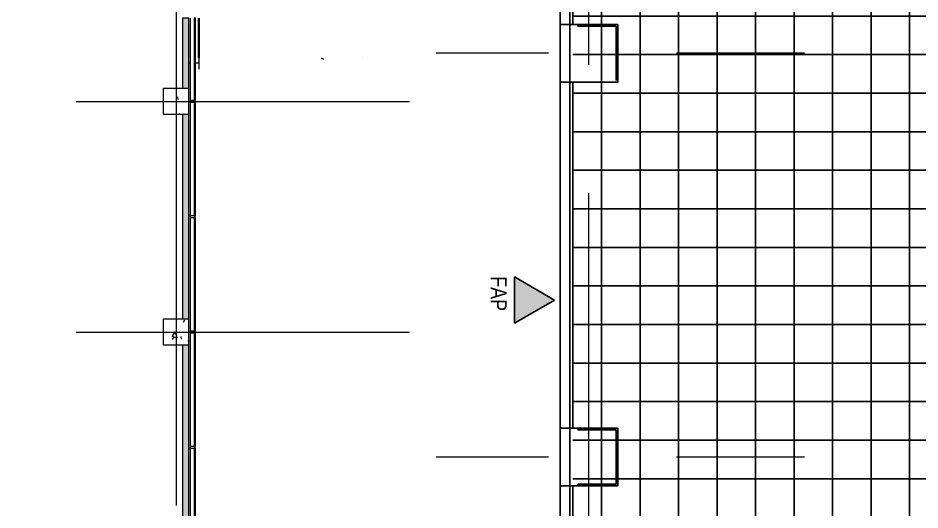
# Model space of a CAD drawing. Extents: x -14231 to 413940, y -171733 to 124993.
# Drawn here: x 209854 to 238037, y -84793 to -69443 of the extents above; entities that cross this region are included whole.
import ezdxf

# ---------------------------------------------------------------- set-up
doc = ezdxf.new("R2010")
doc.units = 0
doc.header["$LTSCALE"] = 8
doc.linetypes.add('IDA - Grid Line', pattern=[3500, 2000, -500, 500, -500])
for name, color, linetype in [('000_CTCI_CSA', 7, 'CONTINUOUS'), ('1', 1, 'CONTINUOUS'), ('Ceiling FL+5000', 150, 'CONTINUOUS')]:
    doc.layers.add(name, color=color, linetype=linetype)
doc.layers.add('A-_--------_E-', color=7, linetype='CONTINUOUS', lineweight=9, true_color=0x00a600)
for name, color, linetype, lineweight in [('A-_ANOTGRID_E', 7, 'CONTINUOUS', 9), ('A-_CLAD----_E', 7, 'CONTINUOUS', 9), ('A-_CLAD----_E1', 7, 'CONTINUOUS', 9), ('A-_FLOR----_E', 7, 'CONTINUOUS', 9), ('A-_WALL----_E', 7, 'CONTINUOUS', 9), ('A-_WALL----_H', 7, 'CONTINUOUS', 9), ('A-COLN----_E', 7, 'CONTINUOUS', 9), ('A-COLN----_E1', 7, 'CONTINUOUS', 9)]:
    doc.layers.add(name, color=color, linetype=linetype, lineweight=lineweight)
doc.styles.add('Arial', font='arial.ttf', dxfattribs={"width": 0.8, "height": 0.25})

# ---------------------------------------------------------------- blocks, each defined once
blk = doc.blocks.new('IDA - Rectangle Column - 800W X 800D-V11-PH1 LEVEL 3 - PROBE')
at = {"layer": 'A-COLN----_E1', "true_color": 0xaaaaaa}
h = blk.add_hatch(dxfattribs=at)
h.set_pattern_fill('FP_13', color=253, style=0, pattern_type=2)
h.set_pattern_definition([(320, (-325556.1, 888657.2), (-159.3907, -1821.8403), [190.5, -2095.5]), (265, (-325556.1, 888657.2), (1910.5674, 352.428), [152.4, -1676.4]), (10.451, (-325569.4, 888505.4), (1751.166, -1469.4262), [161.9, -1780.901]), (316.184, (-325048.1, 888657.2), (-420.428, -2710.791), [285.75, -3143.25]), (6.636, (-325083.2, 888431.3), (2474.276, -2374.0256), [242.85, -2671.351]), (261.184, (-325048, 888657.2), (2474.2525, -2374.05), [228.6, -2514.6]), (291, (-325175.1, 888403.2), (-1022.6516, -1516.1442), [190.5, -2095.5]), (236, (-325175.1, 888403.2), (1841.8805, -618.021), [152.4, -1676.4]), (341.451, (-325260.3, 888276.8), (819.2124, -2134.1713), [161.9, -1780.901]), (307.5, (-325556.1, 888657.2), (845.5504, -30.88603), [83.82, -1572.26, 83.82, -3300.73]), (307.5, (-325556.1, 888657.2), (845.5504, -30.88603), [-1739.9, -1617.98, 83.82, -1598.93]), (277.5, (-325556.1, 888657.2), (1001.80575, -668.1966), [83.82, -886.46, 83.82, -2175.51]), (277.5, (-325556.1, 888657.2), (1001.80575, -668.1966), [-1054.1, -1534.16, 83.82, -557.53]), (237.5, (-325556.1, 889223.6), (-57.2896, -1355.90933), [83.82, -551.18, 83.82, -4526.28]), (237.5, (-325556.1, 889223.6), (-57.2896, -1355.90933), [-718.82, -1897.38, 83.82, -2545.08]), (227.5, (-325556.1, 889477.6), (254.2664, -1481.2932), [83.82, -741.68, 83.82, -3098.8]), (227.5, (-325556.1, 889477.6), (254.2664, -1481.2932), [-909.32, -1231.9, 83.82, -1783.08])])
h.paths.add_polyline_path([(-400, -400), (400, -400), (400, 400), (-400, 400)])
at = {"layer": 'A-COLN----_E', "color": 253, "true_color": 0xaaaaaa}
for p, q in [((400, 400), (-400, 400)), ((-400, 400), (-400, -400)), ((400, -400), (400, 400)), ((-400, -400), (400, -400))]:
    blk.add_line(p, q, dxfattribs=at)
blk = doc.blocks.new('IDA - Rectangle Column - 800W X 800D-V12-PH1 LEVEL 3 - PROBE')
at = {"layer": 'A-COLN----_E1', "true_color": 0xaaaaaa}
h = blk.add_hatch(dxfattribs=at)
h.set_pattern_fill('FP_14', color=253, style=0, pattern_type=2)
h.set_pattern_definition([(320, (-325556.1, 881457.2), (-159.3907, -1821.8403), [190.5, -2095.5]), (265, (-325556.1, 881457.2), (1910.5674, 352.428), [152.4, -1676.4]), (10.451, (-325569.4, 881305.4), (1751.166, -1469.4262), [161.9, -1780.901]), (316.184, (-325048.1, 881457.2), (-420.428, -2710.791), [285.75, -3143.25]), (6.636, (-325083.2, 881231.3), (2474.276, -2374.0256), [242.85, -2671.351]), (261.184, (-325048, 881457.2), (2474.2525, -2374.05), [228.6, -2514.6]), (291, (-325175.1, 881203.2), (-1022.6516, -1516.1442), [190.5, -2095.5]), (236, (-325175.1, 881203.2), (1841.8805, -618.021), [152.4, -1676.4]), (341.451, (-325260.3, 881076.8), (819.2124, -2134.1713), [161.9, -1780.901]), (307.5, (-325556.1, 881457.2), (845.5504, -30.88603), [83.82, -1572.26, 83.82, -3300.73]), (307.5, (-325556.1, 881457.2), (845.5504, -30.88603), [-1739.9, -1617.98, 83.82, -1598.93]), (277.5, (-325556.1, 881457.2), (1001.80575, -668.1966), [83.82, -886.46, 83.82, -2175.51]), (277.5, (-325556.1, 881457.2), (1001.80575, -668.1966), [-1054.1, -1534.16, 83.82, -557.53]), (237.5, (-325556.1, 882023.6), (-57.2896, -1355.90933), [83.82, -551.18, 83.82, -4526.28]), (237.5, (-325556.1, 882023.6), (-57.2896, -1355.90933), [-718.82, -1897.38, 83.82, -2545.08]), (227.5, (-325556.1, 882277.6), (254.2664, -1481.2932), [83.82, -741.68, 83.82, -3098.8]), (227.5, (-325556.1, 882277.6), (254.2664, -1481.2932), [-909.32, -1231.9, 83.82, -1783.08])])
h.paths.add_polyline_path([(-400, -400), (400, -400), (400, 400), (-400, 400)])
at = {"layer": 'A-COLN----_E', "color": 253, "true_color": 0xaaaaaa}
for p, q in [((400, 400), (-400, 400)), ((-400, 400), (-400, -400)), ((400, -400), (400, 400)), ((-400, -400), (400, -400))]:
    blk.add_line(p, q, dxfattribs=at)
blk = doc.blocks.new('System Panel - AlumPanelClad-White-10007495-PH1 LEVEL 3 - PROBE')
at = {"layer": 'A-_CLAD----_E', "color": 253, "true_color": 0xaaaaaa}
for p, q in [((1775, 25), (-1775, 25)), ((-1775, 25), (-1775, -25)), ((1775, -25), (1775, 25)), ((-1775, -25), (1775, -25))]:
    blk.add_line(p, q, dxfattribs=at)
blk = doc.blocks.new('Rectangular Mullion - groove center-10007492-PH1 LEVEL 3 - PROBE')
at = {"layer": 'A-_CLAD----_E1', "color": 253, "true_color": 0xaaaaaa}
blk.add_line((931882, 325991), (935432, 325991), dxfattribs=at)
blk = doc.blocks.new('Rectangular Mullion - groove center-9997094-PH1 LEVEL 3 - PROBE')
at = {"layer": 'A-_CLAD----_E1', "color": 253, "true_color": 0xaaaaaa}
for p, q in [((-25, -150), (-25, 0)), ((-25, 0), (25, 0)), ((25, 0), (25, -150)), ((25, -150), (-25, -150))]:
    blk.add_line(p, q, dxfattribs=at)
blk = doc.blocks.new('System Panel - AlumPanelClad-White-10085897-PH1 LEVEL 3 - PROBE')
at = {"layer": 'A-_CLAD----_E', "color": 253, "true_color": 0xaaaaaa}
for p, q in [((1287, 25), (-1287, 25)), ((-1287, 25), (-1287, -25)), ((1287, -25), (1287, 25)), ((-1287, -25), (1287, -25))]:
    blk.add_line(p, q, dxfattribs=at)
blk = doc.blocks.new('Rectangular Mullion - groove center-10085881-PH1 LEVEL 3 - PROBE')
at = {"layer": 'A-_CLAD----_E1', "color": 253, "true_color": 0xaaaaaa}
blk.add_line((878857, 325991), (881432, 325991), dxfattribs=at)

msp = doc.modelspace()

# ---------------------------------------------------------------- hatches: boundary and pattern name
at = {"layer": '000_CTCI_CSA', "lineweight": 5, "true_color": 0x808080}
msp.add_hatch(color=8, dxfattribs=at).paths.add_polyline_path([(225368.9205, -78965.0343), (226618.9205, -78243.3464), (225368.9205, -77521.6586)])
at = {"layer": 'A-_WALL----_H', "true_color": 0xd4d4d4}
h = msp.add_hatch(dxfattribs=at)
h.set_pattern_fill('FP_1', color=254, angle=-90, style=0, pattern_type=2)
h.set_pattern_definition([(270, (-110762.2, 809413.83), (508, -2032), [83.82, -1440.18, 83.82, -1440.18, -8128]), (270, (-110762.2, 809413.83), (508, -2032), [-3048, 83.82, -2964.18, 83.82, -1440.18, -3556]), (270, (-110762.2, 809413.83), (508, -2032), [-7620, 83.82, -932.18, 83.82, -2456.18]), (30, (-110508.2, 808651.83), (1505.76362, 1455.9409), [83.82, -1440.18, 83.82, -1440.18, -8128]), (30, (-110508.2, 808651.83), (1505.76362, 1455.9409), [-3048, 83.82, -2964.18, 83.82, -1440.18, -3556]), (30, (-110508.2, 808651.83), (1505.76362, 1455.9409), [-7620, 83.82, -932.18, 83.82, -2456.18]), (150, (-109492.2, 808397.83), (-2013.76362, 576.0591), [83.82, -1440.18, 83.82, -1440.18, -8128]), (150, (-109492.2, 808397.83), (-2013.76362, 576.0591), [-3048, 83.82, -2964.18, 83.82, -1440.18, -3556]), (150, (-109492.2, 808397.83), (-2013.76362, 576.0591), [-7620, 83.82, -932.18, 83.82, -2456.18])])
h.paths.add_polyline_path([(214993.9196, -128593.3464), (214993.9196, -129243.3464), (215193.9196, -129243.3464), (215193.9196, -128593.3464), (215093.9196, -128593.3464)])
h.paths.add_polyline_path([(214993.9196, -127596.7272), (215193.9196, -127596.7272), (215193.9196, -122843.3464), (214993.9196, -122843.3464), (214993.9196, -127264.4089)])
h.paths.add_polyline_path([(214993.9196, -130043.3464), (214993.9196, -133743.3464), (215193.9196, -133743.3464), (215193.9196, -130043.3464), (215167.8326, -130043.3464)])
h.paths.add_polyline_path([(214993.9196, -122043.3464), (215193.9196, -122043.3464), (215193.9196, -115643.3464), (214993.9196, -115643.3464)])
h.paths.add_polyline_path([(214993.9196, -106543.3464), (214993.9196, -107643.3464), (215193.9196, -107643.3464), (215193.9196, -106543.3464), (215093.9196, -106543.3464)])
h.paths.add_polyline_path([(214993.9196, -109227.8675), (214993.9196, -114843.3464), (215193.9196, -114843.3464), (215193.9196, -108443.3464), (214993.9196, -108443.3464)])
h.paths.add_polyline_path([(214993.9196, -105546.7272), (215193.9196, -105546.7272), (215193.9196, -101243.3464), (214993.9196, -101243.3464), (214993.9196, -104718.7322)])
h.paths.add_polyline_path([(214993.9196, -100443.3464), (215193.9196, -100443.3464), (215193.9196, -94043.3464), (214993.9196, -94043.3464), (214993.9196, -100209.5968)])
h.paths.add_polyline_path([(214993.9196, -93243.3464), (215193.9196, -93243.3464), (215193.9196, -88893.3464), (214993.9196, -88893.3464), (214993.9196, -91191.3261)])
h.paths.add_polyline_path([(214993.9196, -87896.7272), (215193.9196, -87896.7272), (215193.9196, -86843.3464), (214993.9196, -86843.3464)])
h.paths.add_polyline_path([(214993.9196, -86043.3464), (215193.9196, -86043.3464), (215193.9196, -79643.3464), (214993.9196, -79643.3464), (214993.9196, -82173.0554)])
h.paths.add_polyline_path([(214993.9196, -78843.3464), (215193.9196, -78843.3464), (215193.9196, -72443.3464), (214993.9196, -72443.3464), (214993.9196, -73154.7847)])
h.paths.add_polyline_path([(214993.9196, -71643.3464), (215193.9196, -71643.3464), (215193.9196, -69443.3469), (214993.9196, -69443.3469)])
h.paths.add_polyline_path([(214993.9196, -65243.3464), (214993.9196, -68446.7276), (215193.9196, -68446.7276), (215193.9196, -65243.3464), (215009.47, -65243.3464)])
h.paths.add_polyline_path([(214993.9196, -64136.514), (214993.9196, -64443.3464), (215193.9196, -64443.3464), (215193.9196, -58043.3464), (214993.9196, -58043.3464)])
h.paths.add_polyline_path([(214993.9196, -57243.3464), (215193.9196, -57243.3464), (215193.9196, -50843.3464), (214993.9196, -50843.3464), (214993.9196, -55118.2433)])
h.paths.add_polyline_path([(214993.9196, -42743.3464), (214993.9196, -46850.1079), (215193.9196, -46850.1079), (215193.9196, -42743.3464), (215168.4244, -42743.3464)])
h.paths.add_polyline_path([(214993.9196, -37743.3464), (214993.9196, -41943.3464), (215193.9196, -41943.3464), (215193.9196, -37743.3464), (215006.6856, -37743.3464)])
h.paths.add_polyline_path([(214993.9196, -50043.3464), (215193.9196, -50043.3464), (215193.9196, -47846.7272), (214993.9196, -47846.7272)])
at = {"layer": 'Ceiling FL+5000'}
h = msp.add_hatch(dxfattribs=at)
h.set_pattern_fill('ANSI37', color=256, scale=379, angle=225)
h.set_pattern_definition([(270, (-105234.2, -184899), (1203.325, -1e-13), []), (0, (-105234.2, -184899), (3e-13, 1203.325), [])])
h.paths.add_polyline_path([(302743.9205, -60543.3464), (294843.9205, -60593.3464), (294852.9324, -71452.9019), (255543.0347, -71485.5238), (255539.7656, -65143.3465), (251990.6889, -65143.3209), (251990.6889, -69643.3464), (251993.9205, -71443.3464), (253793.9205, -71443.3464), (240293.962, -71493.3441), (240343.9318, -67190.3618), (227193.9261, -67193.3465), (227193.9149, -87593.3464), (234913.703, -87543.149), (234843.9205, -120043.3464), (239393.9205, -120056.9239), (239393.9205, -123643.3464), (302743.9205, -123343.3464)])

# ---------------------------------------------------------------- linework, layer by layer
at = {"layer": '000_CTCI_CSA', "lineweight": -3}
for p, q in [((227093.9205, -58843.3464), (227093.9205, -69643.3464)), ((227193.9205, -58843.3464), (227193.9205, -69643.3464)), ((227093.9205, -71443.3464), (227093.9205, -82243.3464)), ((227193.9205, -71443.3464), (227193.9205, -82243.3464)), ((227093.9205, -84043.3464), (227093.9205, -94843.3464)), ((227193.9205, -84043.3464), (227193.9205, -94843.3464))]:
    msp.add_line(p, q, dxfattribs=at)
at = {"layer": '000_CTCI_CSA', "color": 8, "true_color": 0x808080}
for p, q in [((227243.9205, -69643.3464), (227343.9205, -69643.3464)), ((228593.9205, -69643.3464), (227343.9205, -69643.3464)), ((227343.9205, -69693.3464), (227343.9205, -69643.3464)), ((228543.9205, -69693.3464), (227343.9205, -69693.3464)), ((228543.9205, -71393.3464), (228543.9205, -69693.3464)), ((228593.9205, -71443.3464), (228593.9205, -69643.3464)), ((225368.9205, -77521.6586), (225368.9205, -78965.0343)), ((226618.9205, -78243.3464), (225368.9205, -77521.6586)), ((226618.9205, -78243.3464), (225368.9205, -77521.6586)), ((225368.9205, -77521.6586), (225368.9205, -78965.0343)), ((225368.9205, -78965.0343), (226618.9205, -78243.3464)), ((225368.9205, -78965.0343), (226618.9205, -78243.3464)), ((227243.9205, -82243.3464), (227343.9205, -82243.3464)), ((228593.9205, -82243.3464), (227343.9205, -82243.3464)), ((227343.9205, -82293.3464), (227343.9205, -82243.3464)), ((228543.9205, -82293.3464), (227343.9205, -82293.3464)), ((228543.9205, -83993.3464), (228543.9205, -82293.3464)), ((228593.9205, -84043.3464), (228593.9205, -82243.3464)), ((227243.9205, -84043.3464), (227343.9205, -84043.3464)), ((227343.9205, -83993.3464), (228543.9205, -83993.3464)), ((227343.9205, -84043.3464), (227343.9205, -83993.3464)), ((227343.9205, -84043.3464), (228593.9205, -84043.3464))]:
    msp.add_line(p, q, dxfattribs=at)
for points in [[(302993.9205, -57043.3464), (302993.9205, -134443.3464), (226793.9205, -134443.3464), (226793.9205, -57043.3464)], [(302693.9205, -57343.3464), (302693.9205, -134143.3464), (227093.9205, -134143.3464), (227093.9205, -57343.3464)], [(228593.9205, -69643.3464), (228593.9205, -71443.3464), (226793.9205, -71443.3464), (226793.9205, -69643.3464)], [(228593.9205, -82243.3464), (228593.9205, -84043.3464), (226793.9205, -84043.3464), (226793.9205, -82243.3464)]]:
    msp.add_lwpolyline(points, close=True, dxfattribs=at)
at = {"layer": '1', "color": 5}
msp.add_lwpolyline([(227093.9318, -67193.3465), (227093.9205, -87593.3464), (234913.703, -87543.149), (234843.9205, -120043.3464), (239393.9205, -120056.924), (239393.9205, -123643.3464), (302743.9205, -123343.3464), (302743.9205, -60543.3464), (294843.9205, -60593.3464), (294852.9324, -71452.9019), (255543.0347, -71485.5238), (255539.7656, -65143.3465), (251990.6889, -65143.3209), (251990.6889, -69643.3464), (253793.9205, -69643.3464), (253793.9205, -71443.3464), (240293.962, -71493.3441), (240343.9318, -67190.3618), (227093.9318, -67193.3465)], dxfattribs=at)
at = {"layer": 'A-_--------_E-', "color": 7, "lineweight": 35}
msp.add_line((215500.9276, -69443.3469), (215500.7107, -70693.3464), dxfattribs=at)
at = {"layer": 'A-_ANOTGRID_E', "color": 254, "linetype": 'IDA - Grid Line', "true_color": 0xd4d4d4}
for p, q in [((214793.9205, -12650.3661), (214793.9205, -169732.6721)), ((183670.0847, -72043.3464), (222090.8254, -72043.3464)), ((183670.0847, -79243.3464), (222090.8254, -79243.3464))]:
    msp.add_line(p, q, dxfattribs=at)
at = {"layer": 'A-_ANOTGRID_E', "color": 8, "linetype": 'IDA - Grid Line', "true_color": 0x808080}
for p, q in [((227693.9205, -146907.4049), (227693.9205, -47898.2452)), ((310434.5271, -70543.3464), (222924.635, -70543.3464)), ((310434.5271, -83143.3464), (222924.635, -83143.3464))]:
    msp.add_line(p, q, dxfattribs=at)
at = {"layer": 'A-_FLOR----_E'}
for p, q in [((215193.9205, -70843.3464), (215228.9092, -70843.3464)), ((215403.9092, -70843.3464), (215500.6977, -70843.3464))]:
    msp.add_line(p, q, dxfattribs=at)
at = {"layer": 'A-_WALL----_E', "color": 253, "true_color": 0xaaaaaa}
for p, q in [((215193.9196, -69443.3469), (214993.9196, -69443.3469)), ((214993.9196, -69443.3469), (214993.9196, -71643.3464)), ((215193.9196, -71643.3464), (215193.9196, -69443.3469)), ((214993.9196, -72443.3464), (214993.9196, -78843.3464)), ((215193.9196, -78843.3464), (215193.9196, -72443.3464)), ((214993.9196, -79643.3464), (214993.9196, -86043.3464)), ((215193.9196, -86043.3464), (215193.9196, -79643.3464))]:
    msp.add_line(p, q, dxfattribs=at)
at = {"layer": 'A-_WALL----_E'}
for p, q in [((215500.6977, -70693.3464), (215500.6977, -70843.3464)), ((215503.0657, -70843.3464), (215503.0657, -71043.3464))]:
    msp.add_line(p, q, dxfattribs=at)
at = {"layer": 'A-_WALL----_H', "color": 8, "linetype": 'Continuous', "true_color": 0x808080}
for p, q in [((219413.5329, -70736.7347), (219340.9426, -70694.8247)), ((220619.5898, -70694.3231), (220621.2813, -70693.3464))]:
    msp.add_line(p, q, dxfattribs=at)

# ---------------------------------------------------------------- block references
at = {"layer": 'A-_CLAD----_E', "color": 253, "lineweight": 9, "true_color": 0xaaaaaa, "rotation": 89.99999999999999}
for name, p in [('System Panel - AlumPanelClad-White-10085897-PH1 LEVEL 3 - PROBE', (215378.9092, -70730.8467)), ('System Panel - AlumPanelClad-White-10007495-PH1 LEVEL 3 - PROBE', (215378.9092, -73843.3464)), ('System Panel - AlumPanelClad-White-10007495-PH1 LEVEL 3 - PROBE', (215378.9092, -77443.3464)), ('System Panel - AlumPanelClad-White-10007495-PH1 LEVEL 3 - PROBE', (215378.9092, -81043.3464)), ('System Panel - AlumPanelClad-White-10007495-PH1 LEVEL 3 - PROBE', (215378.9092, -84643.3464))]:
    msp.add_blockref(name, p, dxfattribs=at)
at = {"layer": 'A-_CLAD----_E1', "color": 253, "lineweight": 9, "true_color": 0xaaaaaa, "rotation": 270}
for name, p in [('Rectangular Mullion - groove center-10085881-PH1 LEVEL 3 - PROBE', (-110762.1978, 809413.8288)), ('Rectangular Mullion - groove center-10007492-PH1 LEVEL 3 - PROBE', (-110762.1978, 859813.8288)), ('Rectangular Mullion - groove center-10007492-PH1 LEVEL 3 - PROBE', (-110762.1978, 856213.8288)), ('Rectangular Mullion - groove center-10007492-PH1 LEVEL 3 - PROBE', (-110762.1978, 852613.8288)), ('Rectangular Mullion - groove center-10007492-PH1 LEVEL 3 - PROBE', (-110762.1978, 849013.8288))]:
    msp.add_blockref(name, p, dxfattribs=at)
at = {"layer": 'A-_CLAD----_E1', "color": 253, "lineweight": 9, "true_color": 0xaaaaaa, "extrusion": (0, 0, -1), "rotation": 90.00000000000001}
for p in [(-215378.9092, -72043.3464), (-215378.9092, -75643.3464), (-215378.9092, -79243.3464), (-215378.9092, -82843.3464)]:
    msp.add_blockref('Rectangular Mullion - groove center-9997094-PH1 LEVEL 3 - PROBE', p, dxfattribs=at)
at = {"layer": 'A-COLN----_E1', "color": 253, "lineweight": 9, "true_color": 0xaaaaaa}
for name, p in [('IDA - Rectangle Column - 800W X 800D-V12-PH1 LEVEL 3 - PROBE', (214793.9205, -72043.3464)), ('IDA - Rectangle Column - 800W X 800D-V11-PH1 LEVEL 3 - PROBE', (214793.9205, -79243.3464))]:
    msp.add_blockref(name, p, dxfattribs=at)

# ---------------------------------------------------------------- texts
at = {"layer": '000_CTCI_CSA', "color": 8, "true_color": 0x808080, "style": 'Arial', "width": 0.8}
msp.add_text('FAP', height=500, rotation=270, dxfattribs=at).set_placement((224623.4795, -77498.5775))

doc.saveas('drawing.dxf')
